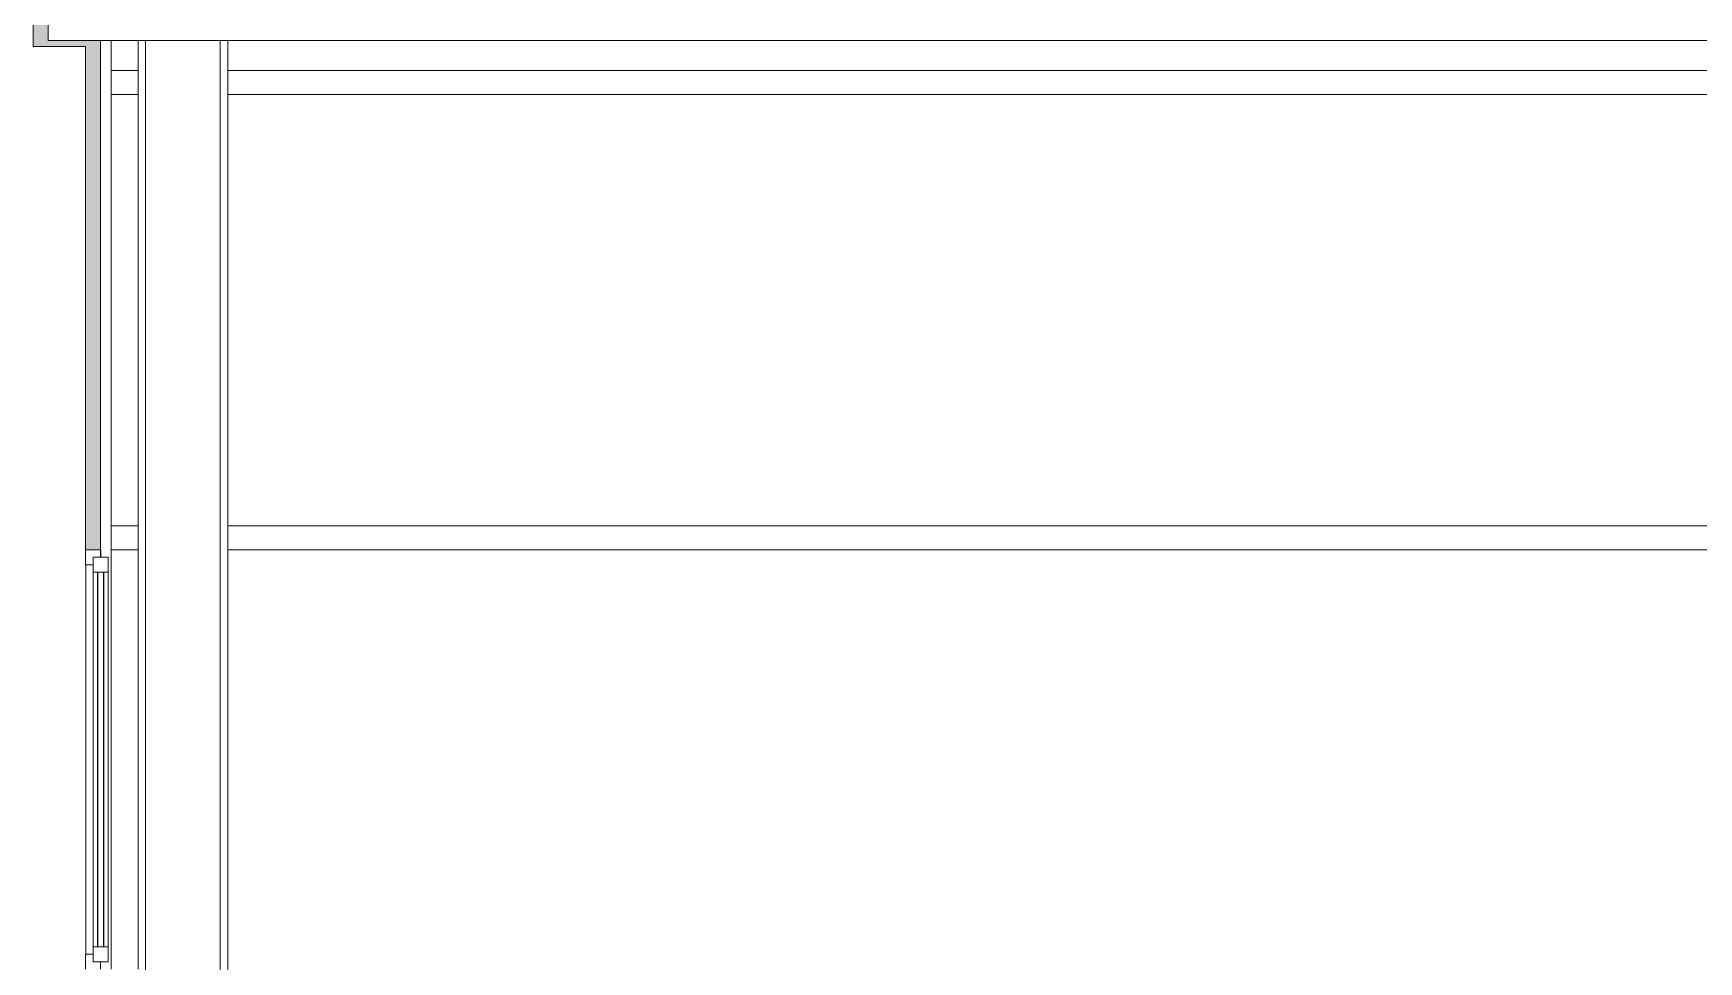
# Model space of a CAD drawing. Header units: millimetres. Extents: x 82061 to 107261, y -5216 to 12604.
# Drawn here: x 85198 to 90762, y 2925 to 6024 of the extents above; entities that cross this region are included whole.
import ezdxf

# ---------------------------------------------------------------- set-up
doc = ezdxf.new("R2010")
doc.units = ezdxf.units.MM
doc.header["$MEASUREMENT"] = 0
doc.linetypes.add('Wipeout_Contour', pattern=[1000, 0, -1000])
doc.layers.add('A - Prerjet', color=7, linetype='Continuous')
for name, color, linetype, lineweight in [('A - Prerjet_Pen_No__1', 7, 'Continuous', 5), ('A - Prerjet_Pen_No__101', 252, 'Continuous', 5), ('A - Prerjet_Pen_No__7', 7, 'Continuous', 5)]:
    doc.layers.add(name, color=color, linetype=linetype, lineweight=lineweight)
doc.layers.add('A - Prerjet_Pen_No__82', color=7, linetype='Continuous', lineweight=5, true_color=0xaaaaaa)

msp = doc.modelspace()

# ---------------------------------------------------------------- hatches: boundary and pattern name
at = {"layer": 'A - Prerjet_Pen_No__82', "linetype": 'Continuous', "lineweight": 0, "true_color": 0xc3c3c3}
for points in [[(85247.6, 7610.3), (85197.6, 7610.3), (85197.6, 6000), (85247.6, 6000)], [(85197.6, 5980), (85372.2, 5980), (85372.2, 6000), (85197.6, 6000)]]:
    msp.add_hatch(color=9, dxfattribs=at).paths.add_polyline_path(points)

# ---------------------------------------------------------------- linework, layer by layer
at = {"layer": 'A - Prerjet_Pen_No__1', "color": 7, "linetype": 'Continuous', "lineweight": 5}
for p, q in [((85197.6, 7610.3), (85197.6, 6000)), ((85247.6, 6381.4), (85247.6, 6000))]:
    msp.add_line(p, q, dxfattribs=at)
at = {"layer": 'A - Prerjet_Pen_No__7', "color": 7, "linetype": 'Continuous', "lineweight": 5}
for p, q in [((85197.6, 6000), (85197.6, 5980)), ((85372.2, 5980), (85197.6, 5980)), ((85372.2, 6000), (85247.6, 6000)), ((85372.2, 5980), (85372.2, 4300))]:
    msp.add_line(p, q, dxfattribs=at)

# ---------------------------------------------------------------- wipeouts: each hides what was drawn before it
at = {"color": 254, "linetype": 'Wipeout_Contour', "lineweight": 0, "ltscale": 342837.539114}
msp.add_wipeout([(85457.6, 6000), (85457.6, 5900), (85547.6, 5900), (85547.6, 6000)], dxfattribs=at).dxf.layer = 'A - Prerjet'
at = {"color": 254, "linetype": 'Wipeout_Contour', "lineweight": 0, "ltscale": 354228.085059}
msp.add_wipeout([(85847.6, 6000), (85847.6, 5900), (90865.9, 5900), (90865.9, 6000)], dxfattribs=at).dxf.layer = 'A - Prerjet'
at = {"color": 254, "linetype": 'Wipeout_Contour', "lineweight": 0, "ltscale": 342630.300415}
msp.add_wipeout([(85547.6, 5820), (85457.6, 5820), (85457.6, 4380), (85547.6, 4380)], dxfattribs=at).dxf.layer = 'A - Prerjet'
at = {"color": 254, "linetype": 'Wipeout_Contour', "lineweight": 0, "ltscale": 354027.356592}
msp.add_wipeout([(90865.9, 5820), (85847.6, 5820), (85847.6, 4380), (90865.9, 4380)], dxfattribs=at).dxf.layer = 'A - Prerjet'
at = {"color": 254, "linetype": 'Wipeout_Contour', "lineweight": 0, "ltscale": 684500.846935}
msp.add_wipeout([(85457.6, 2925), (85457.6, 2900), (85547.6, 2900), (85547.6, 4300), (85457.6, 4300), (85457.6, 4275), (85472.7, 4275), (85472.7, 2925)], dxfattribs=at).dxf.layer = 'A - Prerjet'
at = {"color": 254, "linetype": 'Wipeout_Contour', "lineweight": 0, "ltscale": 353731.483309}
msp.add_wipeout([(85847.6, 4300), (85847.6, 2900), (90865.9, 2900), (90865.9, 4300)], dxfattribs=at).dxf.layer = 'A - Prerjet'

# ---------------------------------------------------------------- next in the draw order: wipeouts: each hides what was drawn before it
at = {"color": 254, "linetype": 'Wipeout_Contour', "lineweight": 0, "ltscale": 1882179.967505619}
msp.add_wipeout([(85457.6, 6000), (85422.2, 6000), (85422.2, 4300), (85423.2, 4300), (85423.2, 4275), (85427.8, 4275), (85427.8, 4300), (85428.9, 4300), (85428.9, 4275), (85433.6, 4275), (85433.6, 4300), (85434.8, 4300), (85434.8, 4275), (85440.1, 4275), (85440.1, 4300), (85441.3, 4300), (85441.3, 4275), (85446.5, 4275), (85446.5, 4300), (85447.7, 4300), (85447.7, 4275), (85457.6, 4275)], dxfattribs=at).dxf.layer = 'A - Prerjet'
at = {"color": 254, "linetype": 'Wipeout_Contour', "lineweight": 0, "ltscale": 342661.332681}
msp.add_wipeout([(85547.6, 6000), (85547.6, 100), (85572.9, 100), (85572.9, 6000)], dxfattribs=at).dxf.layer = 'A - Prerjet'
at = {"color": 254, "linetype": 'Wipeout_Contour', "lineweight": 0, "ltscale": 343758.791833}
msp.add_wipeout([(85847.6, 6000), (85822.3, 6000), (85822.3, 100), (85847.6, 100)], dxfattribs=at).dxf.layer = 'A - Prerjet'
at = {"color": 254, "linetype": 'Wipeout_Contour', "lineweight": 0, "ltscale": 1880602.310805862}
msp.add_wipeout([(85422.2, 2900), (85422.2, 100), (85457.6, 100), (85457.6, 2925), (85447.7, 2925), (85447.7, 2900), (85446.5, 2900), (85446.5, 2925), (85441.3, 2925), (85441.3, 2900), (85440.1, 2900), (85440.1, 2925), (85434.8, 2925), (85434.8, 2900), (85433.6, 2900), (85433.6, 2925), (85428.9, 2925), (85428.9, 2900), (85427.8, 2900), (85427.8, 2925), (85423.2, 2925), (85423.2, 2900)], dxfattribs=at).dxf.layer = 'A - Prerjet'

# ---------------------------------------------------------------- next in the draw order: linework, layer by layer
at = {"layer": 'A - Prerjet_Pen_No__7', "color": 7, "linetype": 'Continuous', "lineweight": 5}
for q in [(85372.2, 6000), (85425.4, 6000)]:
    msp.add_line((85422.2, 6000), q, dxfattribs=at)

# ---------------------------------------------------------------- next in the draw order: wipeouts: each hides what was drawn before it
at = {"color": 254, "linetype": 'Wipeout_Contour', "lineweight": 0, "ltscale": 343210.061925}
msp.add_wipeout([(85572.9, 100), (85822.3, 100), (85822.3, 6000), (85572.9, 6000)], dxfattribs=at).dxf.layer = 'A - Prerjet'
at = {"color": 254, "linetype": 'Wipeout_Contour', "lineweight": 0, "ltscale": 683755.181625}
msp.add_wipeout([(85397.2, 4250), (85373.1, 4250), (85373.1, 2950), (85397.2, 2950), (85397.2, 2975), (85398.1, 2975), (85398.1, 4225), (85397.2, 4225)], dxfattribs=at).dxf.layer = 'A - Prerjet'

# ---------------------------------------------------------------- next in the draw order: linework, layer by layer
at = {"layer": 'A - Prerjet_Pen_No__1', "color": 7, "linetype": 'Continuous', "lineweight": 5}
for p, q in [((85425.4, 6000), (85547.6, 6000)), ((85547.6, 6000), (85572.9, 6000)), ((85572.9, 6000), (85822.3, 6000)), ((85822.3, 6000), (85847.6, 6000)), ((85847.6, 6000), (98141.4, 6000))]:
    msp.add_line(p, q, dxfattribs=at)

# ---------------------------------------------------------------- next in the draw order: wipeouts: each hides what was drawn before it
at = {"color": 254, "linetype": 'Wipeout_Contour', "lineweight": 0, "ltscale": 342812.715019}
msp.add_wipeout([(85547.6, 5820), (85547.6, 5900), (85457.6, 5900), (85457.6, 5820)], dxfattribs=at).dxf.layer = 'A - Prerjet'
at = {"color": 254, "linetype": 'Wipeout_Contour', "lineweight": 0, "ltscale": 368727.223716}
msp.add_wipeout([(85847.6, 5900), (85847.6, 5820), (98141.4, 5820), (98141.4, 5900)], dxfattribs=at).dxf.layer = 'A - Prerjet'
at = {"color": 254, "linetype": 'Wipeout_Contour', "lineweight": 0, "ltscale": 368389.193236}
msp.add_wipeout([(85847.6, 4300), (98141.4, 4300), (98141.4, 4380), (85847.6, 4380)], dxfattribs=at).dxf.layer = 'A - Prerjet'
at = {"color": 254, "linetype": 'Wipeout_Contour', "lineweight": 0, "ltscale": 342120.876102}
msp.add_wipeout([(85422.2, 4275), (85423.2, 4275), (85423.2, 4300), (85422.2, 4300)], dxfattribs=at).dxf.layer = 'A - Prerjet'
at = {"color": 254, "linetype": 'Wipeout_Contour', "lineweight": 0, "ltscale": 341933.05596}
msp.add_wipeout([(85412.2, 4225), (85398.1, 4225), (85398.1, 2975), (85412.2, 2975)], dxfattribs=at).dxf.layer = 'A - Prerjet'

# ---------------------------------------------------------------- next in the draw order: linework, layer by layer
at = {"layer": 'A - Prerjet_Pen_No__1', "color": 7, "linetype": 'Continuous', "lineweight": 5}
for p, q in [((85547.6, 5900), (85547.6, 6000)), ((85822.3, 100), (85822.3, 6000)), ((85847.6, 100), (85847.6, 6000))]:
    msp.add_line(p, q, dxfattribs=at)
at = {"layer": 'A - Prerjet_Pen_No__101', "color": 252, "linetype": 'Continuous', "lineweight": 5}
for p, q in [((85457.6, 5900), (85457.6, 5820)), ((85547.6, 5900), (85457.6, 5900)), ((85547.6, 5900), (85547.6, 5820)), ((98141.4, 5900), (85847.6, 5900)), ((85547.6, 5820), (85457.6, 5820)), ((98141.4, 5820), (85847.6, 5820)), ((98141.4, 4380), (85847.6, 4380)), ((85372.2, 4300), (85372.2, 4250)), ((98141.4, 4300), (85847.6, 4300)), ((85373.1, 4250), (85373.1, 2950)), ((85372.2, 2950), (85372.2, 2900))]:
    msp.add_line(p, q, dxfattribs=at)
at = {"layer": 'A - Prerjet_Pen_No__7', "color": 7, "linetype": 'Continuous', "lineweight": 5}
msp.add_line((85457.6, 5900), (85457.6, 6000), dxfattribs=at)

# ---------------------------------------------------------------- next in the draw order: wipeouts: each hides what was drawn before it
at = {"color": 254, "linetype": 'Wipeout_Contour', "lineweight": 0, "ltscale": 342002.991995}
msp.add_wipeout([(85432.2, 4225), (85413.1, 4225), (85413.1, 2975), (85432.2, 2975)], dxfattribs=at).dxf.layer = 'A - Prerjet'

# ---------------------------------------------------------------- next in the draw order: wipeouts: each hides what was drawn before it
at = {"color": 254, "linetype": 'Wipeout_Contour', "lineweight": 0, "ltscale": 342074.783197}
msp.add_wipeout([(85433.1, 2975), (85448.1, 2975), (85448.1, 4225), (85433.1, 4225)], dxfattribs=at).dxf.layer = 'A - Prerjet'

# ---------------------------------------------------------------- next in the draw order: wipeouts: each hides what was drawn before it
at = {"color": 254, "linetype": 'Wipeout_Contour', "lineweight": 0, "ltscale": 341963.029763}
msp.add_wipeout([(85412.2, 4225), (85413.1, 4225), (85413.1, 2975), (85412.2, 2975)], dxfattribs=at).dxf.layer = 'A - Prerjet'
at = {"color": 254, "linetype": 'Wipeout_Contour', "lineweight": 0, "ltscale": 342104.873583}
msp.add_wipeout([(85448.1, 2975), (85448.2, 2975), (85448.2, 4225), (85448.1, 4225)], dxfattribs=at).dxf.layer = 'A - Prerjet'

# ---------------------------------------------------------------- next in the draw order: linework, layer by layer
at = {"layer": 'A - Prerjet_Pen_No__101', "color": 252, "linetype": 'Continuous', "lineweight": 5}
for p, q in [((85397.2, 4250), (85372.2, 4250)), ((85398.1, 4225), (85398.1, 2975)), ((85397.2, 2950), (85372.2, 2950))]:
    msp.add_line(p, q, dxfattribs=at)
at = {"layer": 'A - Prerjet_Pen_No__101', "color": 252, "linetype": 'Continuous', "lineweight": 5, "flags": 128}
for points in [[(85397.2, 4275), (85397.2, 4250), (85397.2, 4225)], [(85397.2, 2975), (85397.2, 2950), (85397.2, 2925)]]:
    msp.add_lwpolyline(points, dxfattribs=at)

# ---------------------------------------------------------------- next in the draw order: wipeouts: each hides what was drawn before it
at = {"color": 254, "linetype": 'Wipeout_Contour', "lineweight": 0, "ltscale": 427765.25055}
msp.add_wipeout([(85447.2, 4225), (85448.1, 4225), (85448.2, 4225), (85448.2, 4275), (85447.2, 4275)], dxfattribs=at).dxf.layer = 'A - Prerjet'
at = {"color": 254, "linetype": 'Wipeout_Contour', "lineweight": 0, "ltscale": 427493.795985}
msp.add_wipeout([(85448.2, 2925), (85448.2, 2975), (85448.1, 2975), (85447.2, 2975), (85447.2, 2925)], dxfattribs=at).dxf.layer = 'A - Prerjet'

# ---------------------------------------------------------------- next in the draw order: hatches: boundary and pattern name
at = {"layer": 'A - Prerjet_Pen_No__82', "linetype": 'Continuous', "lineweight": 0, "true_color": 0xc3c3c3}
msp.add_hatch(color=9, dxfattribs=at).paths.add_polyline_path([(85372.2, 6000), (85372.2, 4300), (85422.2, 4300), (85422.2, 6000)])

# ---------------------------------------------------------------- next in the draw order: linework, layer by layer
at = {"layer": 'A - Prerjet_Pen_No__101', "color": 252, "linetype": 'Continuous', "lineweight": 5}
for p, q in [((85423.2, 4300), (85422.2, 4300)), ((85422.2, 4300), (85422.2, 4275)), ((85423.2, 4275), (85423.2, 4300)), ((85422.2, 2925), (85422.2, 2900)), ((85447.2, 2925), (85448.2, 2925))]:
    msp.add_line(p, q, dxfattribs=at)
at = {"layer": 'A - Prerjet_Pen_No__101', "color": 252, "linetype": 'Continuous', "lineweight": 5, "flags": 128}
msp.add_lwpolyline([(85447.2, 2925), (85422.2, 2925), (85397.2, 2925)], dxfattribs=at)
at = {"layer": 'A - Prerjet_Pen_No__7', "color": 7, "linetype": 'Continuous', "lineweight": 5}
for p, q in [((85422.2, 6000), (85422.2, 4300)), ((85422.2, 4300), (85372.2, 4300))]:
    msp.add_line(p, q, dxfattribs=at)

# ---------------------------------------------------------------- next in the draw order: wipeouts: each hides what was drawn before it
at = {"color": 254, "linetype": 'Wipeout_Contour', "lineweight": 0, "ltscale": 342450.717021}
msp.add_wipeout([(85547.6, 4300), (85547.6, 4380), (85457.6, 4380), (85457.6, 4300)], dxfattribs=at).dxf.layer = 'A - Prerjet'
at = {"color": 254, "linetype": 'Wipeout_Contour', "lineweight": 0, "ltscale": 342042.95546}
msp.add_wipeout([(85432.2, 2975), (85433.1, 2975), (85433.1, 4225), (85432.2, 4225)], dxfattribs=at).dxf.layer = 'A - Prerjet'

# ---------------------------------------------------------------- next in the draw order: linework, layer by layer
at = {"layer": 'A - Prerjet_Pen_No__1', "color": 7, "linetype": 'Continuous', "lineweight": 5}
for p, q in [((85572.9, 100), (85572.9, 6000)), ((85547.6, 4380), (85547.6, 5820)), ((85547.6, 2900), (85547.6, 4300))]:
    msp.add_line(p, q, dxfattribs=at)
at = {"layer": 'A - Prerjet_Pen_No__101', "color": 252, "linetype": 'Continuous', "lineweight": 5}
for p, q in [((85457.6, 4380), (85457.6, 4300)), ((85547.6, 4380), (85457.6, 4380)), ((85547.6, 4380), (85547.6, 4300)), ((85547.6, 4300), (85457.6, 4300)), ((85448.2, 4275), (85447.2, 4275)), ((85447.2, 4275), (85447.2, 4225)), ((85448.2, 4225), (85448.2, 4275)), ((85447.2, 4225), (85397.2, 4225)), ((85412.2, 4225), (85412.2, 2975)), ((85413.1, 2975), (85413.1, 4225)), ((85432.2, 2975), (85432.2, 4225)), ((85433.1, 2975), (85433.1, 4225)), ((85447.2, 4225), (85448.1, 4225)), ((85448.1, 4225), (85448.1, 2975)), ((85448.2, 2975), (85448.2, 4225)), ((85447.2, 2975), (85397.2, 2975)), ((85448.1, 2975), (85447.2, 2975)), ((85447.2, 2975), (85447.2, 2925)), ((85448.2, 2925), (85448.2, 2975))]:
    msp.add_line(p, q, dxfattribs=at)
at = {"layer": 'A - Prerjet_Pen_No__101', "color": 252, "linetype": 'Continuous', "lineweight": 5, "flags": 128}
msp.add_lwpolyline([(85447.2, 4275), (85422.2, 4275), (85397.2, 4275)], dxfattribs=at)
at = {"layer": 'A - Prerjet_Pen_No__7', "color": 7, "linetype": 'Continuous', "lineweight": 5}
for p, q in [((85457.6, 4380), (85457.6, 5820)), ((85457.6, 4275), (85457.6, 4300)), ((85457.6, 2900), (85457.6, 4275))]:
    msp.add_line(p, q, dxfattribs=at)

doc.saveas('drawing.dxf')
